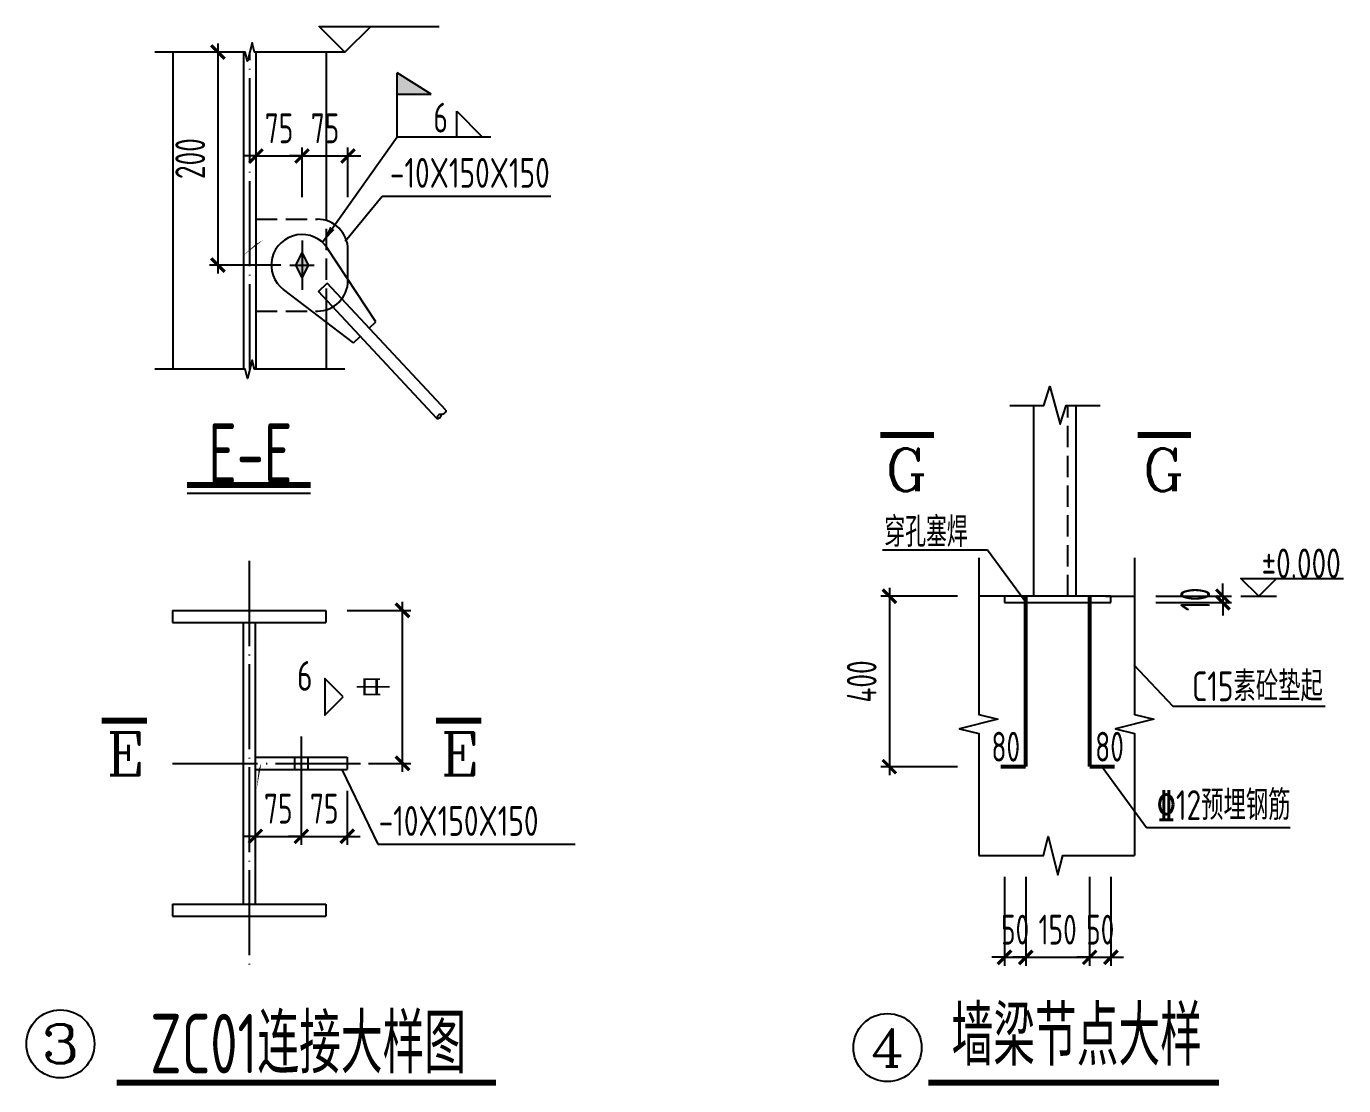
# Model space of a CAD drawing. Extents: x 287065 to 1473467, y 284802 to 344222.
# Drawn here: x 1441795 to 1457268, y 296566 to 309007 of the extents above; entities that cross this region are included whole.
import ezdxf
from ezdxf.enums import TextEntityAlignment as Align

# ---------------------------------------------------------------- set-up
doc = ezdxf.new("R2010")
doc.units = 0
doc.header["$LTSCALE"] = 1000
doc.linetypes.add('DASH', pattern=[0.35, 0.25, -0.1])
doc.linetypes.add('DOTE', pattern=[2.42, 2, -0.2, 0.02, -0.2])
doc.layers.get('0').update_dxf_attribs({"linetype": 'CONTINUOUS'})
doc.layers.get('DEFPOINTS').update_dxf_attribs({"linetype": 'CONTINUOUS'})
for name, color, linetype in [('1', 3, 'CONTINUOUS'), ('AXIS_TEXT', 3, 'CONTINUOUS'), ('AXISDIM', 253, 'CONTINUOUS'), ('COLU', 7, 'CONTINUOUS'), ('DIM', 3, 'CONTINUOUS'), ('DOTE', 8, 'DOTE'), ('NUM', 3, 'CONTINUOUS'), ('S', 2, 'CONTINUOUS'), ('STEEL', 7, 'CONTINUOUS'), ('TEXT', 7, 'CONTINUOUS'), ('THIN', 7, 'CONTINUOUS'), ('WELD', 7, 'CONTINUOUS'), ('文字', 7, 'CONTINUOUS')]:
    doc.layers.add(name, color=color, linetype=linetype)
doc.styles.add('_TCH_AXIS', font='COMPLEX', dxfattribs={"bigfont": 'GBCBIG'})
doc.styles.add('COMPLEX', font='COMPLEX')
doc.styles.get("Standard").update_dxf_attribs({"font": 'tssdeng.shx', "width": 0.7, "bigfont": 'hztxt.shx'})
doc.styles.add('TSSD_Dimension', font='tssdeng.shx', dxfattribs={"width": 0.7, "bigfont": 'hztxt.shx'})
doc.styles.add('TSSD_Label', font='tssdeng.shx', dxfattribs={"width": 0.7, "bigfont": 'aHzTXT.shx'})
doc.styles.add('TSSD_Rein', font='tssdeng.shx', dxfattribs={"width": 0.7, "bigfont": 'hztxt.shx'})
doc.dimstyles.new('TSSD_100_100', dxfattribs={"dimtxt": 350, "dimasz": 150, "dimexe": 100, "dimexo": 250, "dimgap": 150, "dimtad": 1, "dimdec": 0, "dimzin": 0, "dimdsep": 46, "dimtxsty": 'TSSD_Dimension', "dimblk": 'ARCHTICK', "dimcen": 0, "dimdle": 100, "dimclrd": 3, "dimclre": 3, "dimclrt": 7, "dimadec": 0, "dimazin": 0, "dimtfac": 1, "dimtdec": 0, "dimtix": 1, "dimtmove": 2, "dimatfit": 3, "dimfxl": 100, "dimtolj": 1, "dimtzin": 0, "dimarcsym": 0})
doc.dimstyles.new('TSSD_10_100', dxfattribs={"dimtxt": 350, "dimasz": 150, "dimexe": 100, "dimexo": 250, "dimgap": 150, "dimtad": 1, "dimdec": 0, "dimlfac": 0.1, "dimzin": 0, "dimdsep": 46, "dimtxsty": 'TSSD_Dimension', "dimblk": 'ARCHTICK', "dimcen": 0, "dimdle": 100, "dimclrt": 7, "dimadec": 0, "dimazin": 0, "dimtfac": 1, "dimtdec": 0, "dimtix": 1, "dimtmove": 2, "dimatfit": 3, "dimfxl": 100, "dimtolj": 1, "dimtzin": 0, "dimarcsym": 0})
doc.dimstyles.new('TSSD_20_100', dxfattribs={"dimtxt": 350, "dimasz": 150, "dimexe": 100, "dimexo": 250, "dimgap": 150, "dimtad": 1, "dimdec": 0, "dimlfac": 0.2, "dimzin": 0, "dimdsep": 46, "dimtxsty": 'TSSD_Dimension', "dimblk": 'ARCHTICK', "dimcen": 0, "dimdle": 100, "dimclrd": 256, "dimclre": 256, "dimclrt": 55, "dimadec": 0, "dimazin": 0, "dimtfac": 1, "dimtdec": 0, "dimtix": 1, "dimtmove": 2, "dimatfit": 3, "dimldrblk": '_tsdbk', "dimfxl": 100, "dimtolj": 1, "dimtzin": 0, "dimarcsym": 0})
doc.dimstyles.new('TSSD_LEADER_STYLE_200.0', dxfattribs={"dimtxt": 0.18, "dimasz": 200, "dimexe": 0.18, "dimexo": 0.0625, "dimgap": 0.09, "dimtad": 0, "dimtih": 1, "dimtoh": 1, "dimdec": 4, "dimzin": 0, "dimdsep": 46, "dimtxsty": 'Standard', "dimcen": 0.09, "dimadec": 0, "dimazin": 0, "dimtfac": 1, "dimtdec": 4, "dimtofl": 0, "dimtmove": 0, "dimatfit": 3, "dimfxl": 1, "dimtolj": 1, "dimtzin": 0, "dimarcsym": 0})

# ---------------------------------------------------------------- blocks, each defined once
blk = doc.blocks.new('_ARCHTICK')
at = {"color": 0}
blk.add_lwpolyline([(-0.53, -0.53, 0.25, 0.25, 0), (0.53, 0.53, 0.5, 0.5, 0)], format="xyseb", dxfattribs=at)
blk = doc.blocks.new('*D831')
at = {"layer": 'DEFPOINTS', "color": 0}
for p in [(1445312, 302148), (1446213, 302148), (1445564, 300351)]:
    blk.add_point(p, dxfattribs=at)
at = {"layer": 'DIM', "color": 3, "lineweight": -2}
for p, q in [((1446213, 300251), (1446213, 302248)), ((1445562, 302148), (1446313, 302148)), ((1445814, 300351), (1446313, 300351))]:
    blk.add_line(p, q, dxfattribs=at)
at = {"layer": 'DIM', "color": 3, "lineweight": -2, "xscale": 150, "yscale": 150, "zscale": 150}
for p, rotation in [((1446213, 302148), 90), ((1446213, 300351), 270)]:
    blk.add_blockref('_ARCHTICK', p, dxfattribs=dict(at, rotation=rotation))
at = {"layer": 'DIM', "color": 7, "insert": (1445888, 301250), "char_height": 350, "attachment_point": 5, "rotation": 90, "style": 'TSSD_Dimension'}
blk.add_mtext('\\A1;中', dxfattribs=at)
blk = doc.blocks.new('*D832')
at = {"layer": 'DEFPOINTS', "color": 0}
for p in [(1445024, 300351), (1445564, 300279), (1445564, 299494)]:
    blk.add_point(p, dxfattribs=at)
at = {"layer": 'DIM', "color": 3, "lineweight": -2}
for p, q in [((1445024, 300101), (1445024, 299394)), ((1445564, 300029), (1445564, 299394)), ((1445024, 299494), (1444874, 299494)), ((1445024, 299494), (1445564, 299494)), ((1445564, 299494), (1445714, 299494))]:
    blk.add_line(p, q, dxfattribs=at)
at = {"layer": 'DIM', "color": 3, "lineweight": -2, "xscale": 150, "yscale": 150, "zscale": 150}
blk.add_blockref('_ARCHTICK', (1445024, 299494), dxfattribs=at)
at = {"layer": 'DIM', "color": 3, "lineweight": -2, "xscale": 150, "yscale": 150, "zscale": 150, "rotation": 180}
blk.add_blockref('_ARCHTICK', (1445564, 299494), dxfattribs=at)
at = {"layer": 'DIM', "color": 7, "insert": (1445294, 299819), "char_height": 350, "attachment_point": 5, "style": 'TSSD_Dimension'}
blk.add_mtext('\\A1;75', dxfattribs=at)
blk = doc.blocks.new('*D833')
at = {"layer": 'DEFPOINTS', "color": 0}
for p in [(1445024, 300351), (1444484, 300279), (1445024, 299494)]:
    blk.add_point(p, dxfattribs=at)
at = {"layer": 'DIM', "color": 3, "lineweight": -2}
for p, q in [((1444484, 300029), (1444484, 299394)), ((1445024, 300101), (1445024, 299394)), ((1444484, 299494), (1444334, 299494)), ((1444484, 299494), (1445024, 299494)), ((1445024, 299494), (1445174, 299494))]:
    blk.add_line(p, q, dxfattribs=at)
at = {"layer": 'DIM', "color": 3, "lineweight": -2, "xscale": 150, "yscale": 150, "zscale": 150}
blk.add_blockref('_ARCHTICK', (1444484, 299494), dxfattribs=at)
at = {"layer": 'DIM', "color": 3, "lineweight": -2, "xscale": 150, "yscale": 150, "zscale": 150, "rotation": 180}
blk.add_blockref('_ARCHTICK', (1445024, 299494), dxfattribs=at)
at = {"layer": 'DIM', "color": 7, "insert": (1444754, 299819), "char_height": 350, "attachment_point": 5, "style": 'TSSD_Dimension'}
blk.add_mtext('\\A1;75', dxfattribs=at)
blk = doc.blocks.new('_AXISO')
blk.add_circle((0, 0), 0.5)
at = {"layer": 'AXIS_TEXT', "style": 'COMPLEX', "width": 1.041667}
blk.add_attdef('A', text='', height=0.56, dxfattribs=at).set_placement((-0.25, -0.28), (0.25, -0.28), align=Align.FIT)
blk = doc.blocks.new('*D834')
at = {"layer": 'DEFPOINTS', "color": 0}
for p in [(1444602, 308705), (1444045, 306203), (1445033, 306203)]:
    blk.add_point(p, dxfattribs=at)
at = {"layer": 'DIM', "color": 3, "lineweight": -2}
for p, q in [((1444352, 308705), (1443945, 308705)), ((1444045, 308805), (1444045, 306103)), ((1444783, 306203), (1443945, 306203))]:
    blk.add_line(p, q, dxfattribs=at)
at = {"layer": 'DIM', "color": 3, "lineweight": -2, "xscale": 150, "yscale": 150, "zscale": 150}
for p, rotation in [((1444045, 308705), 90), ((1444045, 306203), 270)]:
    blk.add_blockref('_ARCHTICK', p, dxfattribs=dict(at, rotation=rotation))
at = {"layer": 'DIM', "color": 7, "insert": (1443720, 307454), "char_height": 350, "attachment_point": 5, "rotation": 90, "style": 'TSSD_Dimension'}
blk.add_mtext('\\A1;200', dxfattribs=at)
blk = doc.blocks.new('*D835')
at = {"layer": 'DEFPOINTS', "color": 0}
for p in [(1445033, 307485), (1444493, 306752), (1445033, 306752)]:
    blk.add_point(p, dxfattribs=at)
at = {"layer": 'DIM', "color": 3, "lineweight": -2}
for p, q in [((1444493, 307485), (1444343, 307485)), ((1444493, 307002), (1444493, 307585)), ((1444493, 307485), (1445033, 307485)), ((1445033, 307002), (1445033, 307585)), ((1445033, 307485), (1445183, 307485))]:
    blk.add_line(p, q, dxfattribs=at)
at = {"layer": 'DIM', "color": 3, "lineweight": -2, "xscale": 150, "yscale": 150, "zscale": 150}
blk.add_blockref('_ARCHTICK', (1444493, 307485), dxfattribs=at)
at = {"layer": 'DIM', "color": 3, "lineweight": -2, "xscale": 150, "yscale": 150, "zscale": 150, "rotation": 180}
blk.add_blockref('_ARCHTICK', (1445033, 307485), dxfattribs=at)
at = {"layer": 'DIM', "color": 7, "insert": (1444763, 307810), "char_height": 350, "attachment_point": 5, "style": 'TSSD_Dimension'}
blk.add_mtext('\\A1;75', dxfattribs=at)
blk = doc.blocks.new('*D836')
at = {"layer": 'DEFPOINTS', "color": 0}
for p in [(1445573, 307485), (1445033, 306752), (1445573, 306752)]:
    blk.add_point(p, dxfattribs=at)
at = {"layer": 'DIM', "color": 3, "lineweight": -2}
for p, q in [((1445033, 307485), (1444883, 307485)), ((1445033, 307002), (1445033, 307585)), ((1445033, 307485), (1445573, 307485)), ((1445573, 307002), (1445573, 307585)), ((1445573, 307485), (1445723, 307485))]:
    blk.add_line(p, q, dxfattribs=at)
at = {"layer": 'DIM', "color": 3, "lineweight": -2, "xscale": 150, "yscale": 150, "zscale": 150}
blk.add_blockref('_ARCHTICK', (1445033, 307485), dxfattribs=at)
at = {"layer": 'DIM', "color": 3, "lineweight": -2, "xscale": 150, "yscale": 150, "zscale": 150, "rotation": 180}
blk.add_blockref('_ARCHTICK', (1445573, 307485), dxfattribs=at)
at = {"layer": 'DIM', "color": 7, "insert": (1445303, 307810), "char_height": 350, "attachment_point": 5, "style": 'TSSD_Dimension'}
blk.add_mtext('\\A1;75', dxfattribs=at)
blk = doc.blocks.new('*D871')
at = {"layer": 'DEFPOINTS', "color": 0}
for p in [(1453284, 299267), (1453534, 299267), (1453534, 298073)]:
    blk.add_point(p, dxfattribs=at)
at = {"layer": 'DIM', "lineweight": -2}
for p, q in [((1453284, 299017), (1453284, 297973)), ((1453534, 299017), (1453534, 297973)), ((1453284, 298073), (1453134, 298073)), ((1453284, 298073), (1453534, 298073)), ((1453534, 298073), (1453684, 298073))]:
    blk.add_line(p, q, dxfattribs=at)
at = {"layer": 'DIM', "lineweight": -2, "xscale": 150, "yscale": 150, "zscale": 150}
blk.add_blockref('_ARCHTICK', (1453284, 298073), dxfattribs=at)
at = {"layer": 'DIM', "lineweight": -2, "xscale": 150, "yscale": 150, "zscale": 150, "rotation": 180}
blk.add_blockref('_ARCHTICK', (1453534, 298073), dxfattribs=at)
at = {"layer": 'DIM', "color": 55, "insert": (1453409, 298398), "char_height": 350, "attachment_point": 5, "style": 'TSSD_Dimension'}
blk.add_mtext('\\A1;50', dxfattribs=at)
blk = doc.blocks.new('_tsdbk')
blk = doc.blocks.new('*D872')
at = {"layer": 'DEFPOINTS', "color": 0}
for p in [(1453534, 299267), (1454284, 299267), (1454284, 298073)]:
    blk.add_point(p, dxfattribs=at)
at = {"layer": 'DIM', "lineweight": -2}
for p, q in [((1453534, 299017), (1453534, 297973)), ((1454284, 299017), (1454284, 297973)), ((1453534, 298073), (1453384, 298073)), ((1453534, 298073), (1454284, 298073)), ((1454284, 298073), (1454434, 298073))]:
    blk.add_line(p, q, dxfattribs=at)
at = {"layer": 'DIM', "lineweight": -2, "xscale": 150, "yscale": 150, "zscale": 150}
blk.add_blockref('_ARCHTICK', (1453534, 298073), dxfattribs=at)
at = {"layer": 'DIM', "lineweight": -2, "xscale": 150, "yscale": 150, "zscale": 150, "rotation": 180}
blk.add_blockref('_ARCHTICK', (1454284, 298073), dxfattribs=at)
at = {"layer": 'DIM', "color": 55, "insert": (1453909, 298398), "char_height": 350, "attachment_point": 5, "style": 'TSSD_Dimension'}
blk.add_mtext('\\A1;150', dxfattribs=at)
blk = doc.blocks.new('*D873')
at = {"layer": 'DEFPOINTS', "color": 0}
for p in [(1454284, 299267), (1454534, 299267), (1454534, 298073)]:
    blk.add_point(p, dxfattribs=at)
at = {"layer": 'DIM', "lineweight": -2}
for p, q in [((1454284, 299017), (1454284, 297973)), ((1454534, 299017), (1454534, 297973)), ((1454284, 298073), (1454134, 298073)), ((1454284, 298073), (1454534, 298073)), ((1454534, 298073), (1454684, 298073))]:
    blk.add_line(p, q, dxfattribs=at)
at = {"layer": 'DIM', "lineweight": -2, "xscale": 150, "yscale": 150, "zscale": 150}
blk.add_blockref('_ARCHTICK', (1454284, 298073), dxfattribs=at)
at = {"layer": 'DIM', "lineweight": -2, "xscale": 150, "yscale": 150, "zscale": 150, "rotation": 180}
blk.add_blockref('_ARCHTICK', (1454534, 298073), dxfattribs=at)
at = {"layer": 'DIM', "color": 55, "insert": (1454409, 298398), "char_height": 350, "attachment_point": 5, "style": 'TSSD_Dimension'}
blk.add_mtext('\\A1;50', dxfattribs=at)
blk = doc.blocks.new('*D874')
at = {"layer": 'DEFPOINTS', "color": 0}
for p in [(1452983, 302314), (1451932, 300312), (1452983, 300312)]:
    blk.add_point(p, dxfattribs=at)
at = {"layer": 'DIM', "lineweight": -2}
for p, q in [((1451932, 302414), (1451932, 300212)), ((1452733, 302314), (1451832, 302314)), ((1452733, 300312), (1451832, 300312))]:
    blk.add_line(p, q, dxfattribs=at)
at = {"layer": 'DIM', "lineweight": -2, "xscale": 150, "yscale": 150, "zscale": 150}
for p, rotation in [((1451932, 302314), 90), ((1451932, 300312), 270)]:
    blk.add_blockref('_ARCHTICK', p, dxfattribs=dict(at, rotation=rotation))
at = {"layer": 'DIM', "color": 55, "insert": (1451607, 301313), "char_height": 350, "attachment_point": 5, "rotation": 90, "style": 'TSSD_Dimension'}
blk.add_mtext('\\A1;400', dxfattribs=at)
blk = doc.blocks.new('*D875')
at = {"layer": 'DEFPOINTS', "color": 0}
for p in [(1454813, 302314), (1454813, 302239), (1455849, 302239)]:
    blk.add_point(p, dxfattribs=at)
at = {"layer": 'DIM', "color": 0, "lineweight": -2}
for p, q in [((1455849, 302314), (1455849, 302464)), ((1455063, 302314), (1455949, 302314)), ((1455063, 302239), (1455949, 302239)), ((1455849, 302314), (1455849, 302239)), ((1455849, 302239), (1455849, 302089))]:
    blk.add_line(p, q, dxfattribs=at)
at = {"layer": 'DIM', "color": 0, "lineweight": -2, "xscale": 150, "yscale": 150, "zscale": 150}
for p, rotation in [((1455849, 302314), 270), ((1455849, 302239), 90)]:
    blk.add_blockref('_ARCHTICK', p, dxfattribs=dict(at, rotation=rotation))
at = {"layer": 'DIM', "color": 7, "insert": (1455524, 302277), "char_height": 350, "attachment_point": 5, "rotation": 90, "style": 'TSSD_Dimension'}
blk.add_mtext('\\A1;10', dxfattribs=at)
blk = doc.blocks.new('_WELD001')
at = {"linetype": 'ByBlock'}
h = blk.add_hatch(color=0, dxfattribs=at)
h.paths.add_polyline_path([(0.8, 1), (0, 1.5), (0, 1)])
edge = h.paths.add_edge_path()
edge.add_line((0, 0), (0, 1.5))
at = {"color": 0, "linetype": 'ByBlock'}
for p, q in [((0, 0), (0, 1.5)), ((0.8, 1), (0, 1.5)), ((0, 1), (0.8, 1))]:
    blk.add_line(p, q, dxfattribs=at)
blk = doc.blocks.new('_WELD004')
at = {"color": 0, "linetype": 'ByBlock'}
for p, q in [((0, 1), (1, 0)), ((0, 0), (0, 1))]:
    blk.add_line(p, q, dxfattribs=at)

msp = doc.modelspace()

# ---------------------------------------------------------------- hatches: boundary and pattern name
at = {"layer": 'S'}
h = msp.add_hatch(color=256, dxfattribs=at)
h.paths.add_polyline_path([(1445032.937, 306202.542), (1444960.937, 306202.542), (1445032.937, 306346.542)])
h.paths.add_polyline_path([(1445032.937, 306058.542), (1444960.937, 306202.542), (1445032.937, 306202.542)])
h.paths.add_polyline_path([(1445032.937, 306058.542), (1445032.937, 306202.542), (1445104.937, 306202.542)])
h.paths.add_polyline_path([(1445104.937, 306202.542), (1445032.937, 306202.542), (1445032.937, 306346.542)])

# ---------------------------------------------------------------- linework, layer by layer
at = {"linetype": 'DASH'}
msp.add_line((1454027.562, 302314.288), (1454027.562, 304555.914), dxfattribs=at)
at = {"layer": '1'}
msp.add_line((1445320.937, 307119.124), (1445320.937, 308165.961), dxfattribs=at)
at = {"layer": '1', "linetype": 'DASH'}
for p, q in [((1444492.937, 306742.542), (1445212.937, 306742.542)), ((1445320.937, 305679.124), (1445320.937, 306725.961)), ((1444492.937, 305662.542), (1445212.937, 305662.542))]:
    msp.add_line(p, q, dxfattribs=at)
at = {"layer": 'AXISDIM'}
for p, q in [((1453084.048, 302856.996), (1451851.576, 302856.996)), ((1453518.17, 302264.348), (1453084.048, 302856.996))]:
    msp.add_line(p, q, dxfattribs=at)
at = {"layer": 'COLU'}
for p, q in [((1453346.312, 302314.288), (1452982.585, 302314.288)), ((1453346.312, 302314.288), (1453283.812, 302314.288)), ((1453283.812, 302314.288), (1453283.812, 302239.288)), ((1453283.812, 302239.288), (1454471.312, 302239.288)), ((1454533.812, 302314.288), (1453346.312, 302314.288)), ((1453533.812, 302314.288), (1453533.812, 302239.288)), ((1454283.812, 302239.288), (1454283.812, 302314.288)), ((1454471.312, 302314.288), (1454812.651, 302314.288)), ((1454471.312, 302239.288), (1454533.812, 302239.288)), ((1454533.812, 302239.288), (1454533.812, 302314.288))]:
    msp.add_line(p, q, dxfattribs=at)
at = {"layer": 'COLU', "color": 1, "const_width": 45}
for points in [[(1453533.812, 302314.288), (1453533.812, 300311.933)], [(1454283.812, 302314.288), (1454283.812, 300311.933)], [(1453533.812, 300311.933), (1453237.611, 300311.933)], [(1454283.812, 300311.933), (1454580.012, 300311.933)]]:
    msp.add_lwpolyline(points, dxfattribs=at)
at = {"layer": 'DOTE', "ltscale": 0.5}
for p, q in [((1444420.937, 304980.326), (1444420.937, 308705.068)), ((1444411.771, 302727.955), (1444411.771, 297911.619)), ((1445023.771, 300665.767), (1445023.771, 299592.262)), ((1443511.771, 300351.43), (1445743.771, 300351.43))]:
    msp.add_line(p, q, dxfattribs=at)
at = {"layer": 'NUM'}
msp.add_line((1445134.407, 303519.721), (1443682.189, 303519.721), dxfattribs=at)
at = {"layer": 'NUM', "const_width": 70}
for points in [[(1445134.407, 303619.721), (1443682.189, 303619.721)], [(1442854.848, 296600.803), (1447310.271, 296600.803)]]:
    msp.add_lwpolyline(points, dxfattribs=at)
at = {"layer": 'S'}
for p, q in [((1443520.937, 304980.326), (1443520.937, 308705.068)), ((1444348.937, 304980.326), (1444348.937, 308705.068)), ((1444492.937, 304980.326), (1444492.937, 308705.068)), ((1445320.937, 308165.961), (1445320.937, 308705.068)), ((1445320.937, 306725.961), (1445320.937, 307119.124)), ((1445900.523, 305537.252), (1445333.852, 306400.154)), ((1445572.937, 306022.542), (1445572.937, 306382.542)), ((1445637.415, 305291.541), (1444815.234, 305915.828)), ((1445224.925, 305891.471), (1445330.168, 305989.756)), ((1446722.067, 304499.306), (1445330.168, 305989.756)), ((1446616.823, 304401.021), (1445224.925, 305891.471)), ((1445320.937, 304980.326), (1445320.937, 305679.124)), ((1445821.591, 305463.539), (1445900.523, 305537.252)), ((1445637.415, 305291.541), (1445716.347, 305365.255)), ((1453627.562, 302514.288), (1453627.562, 304555.914)), ((1453627.562, 302314.288), (1453627.562, 304555.914)), ((1454127.562, 302314.288), (1454127.562, 304555.914)), ((1443511.771, 302148.224), (1443511.771, 302004.224)), ((1443511.771, 302148.224), (1445311.771, 302148.224)), ((1445311.771, 302148.224), (1445311.771, 302004.224)), ((1443511.771, 302004.224), (1445311.771, 302004.224)), ((1444339.771, 302004.224), (1444339.771, 298698.636)), ((1444483.771, 302004.224), (1444483.771, 298698.636)), ((1444483.771, 300423.43), (1445563.771, 300423.43)), ((1444944.571, 300423.43), (1444944.571, 300279.43)), ((1445102.971, 300423.43), (1445102.971, 300279.43)), ((1445563.771, 300423.43), (1445563.771, 300279.43)), ((1444483.771, 300279.43), (1445563.771, 300279.43)), ((1443511.771, 298698.636), (1443511.771, 298554.636)), ((1443511.771, 298698.636), (1445311.771, 298698.636)), ((1445311.771, 298698.636), (1445311.771, 298554.636)), ((1443511.771, 298554.636), (1445311.771, 298554.636))]:
    msp.add_line(p, q, dxfattribs=at)
msp.add_lwpolyline([(1446722.067, 304499.306, -0.45), (1446669.445, 304450.164, 0.45), (1446616.823, 304401.021, 0.45), (1446669.445, 304450.164)], format="xyb", dxfattribs=at)
for centre, start, end in [((1445212.937, 306382.542), 0, 90), ((1445032.937, 306202.542), 33.2930803, 232.7903916), ((1445212.937, 306022.542), 270, 0)]:
    msp.add_arc(centre, 360, start, end, dxfattribs=at)
at = {"layer": 'STEEL'}
for p, q in [((1445032.937, 306490.542), (1445032.937, 305914.542)), ((1444888.937, 306202.542), (1445176.937, 306202.542))]:
    msp.add_line(p, q, dxfattribs=at)
msp.add_lwpolyline([(1444960.937, 306202.542), (1445032.937, 306346.542), (1445104.937, 306202.542), (1445032.937, 306058.542)], close=True, dxfattribs=at)
at = {"layer": 'TEXT'}
for p, q in [((1445538.87, 306484.548), (1445974.062, 307013.855)), ((1445974.062, 307013.855), (1447955.316, 307013.855)), ((1456060.492, 302314.288), (1456480.492, 302314.288)), ((1454805.122, 301507.208), (1455259.956, 301023.811)), ((1445499.777, 300279.43), (1445921.998, 299402.128)), ((1454431.912, 300311.933), (1454950.759, 299599.701)), ((1454950.759, 299599.701), (1456639.307, 299599.701)), ((1445921.998, 299402.128), (1448240.083, 299402.128))]:
    msp.add_line(p, q, dxfattribs=at)
at = {"layer": 'TEXT', "ltscale": 99}
msp.add_line((1455259.956, 301023.811), (1457049.404, 301023.811), dxfattribs=at)
at = {"layer": 'TEXT'}
for points in [[(1445839.337, 309007.468), (1445536.937, 308705.068), (1445234.537, 309007.468), (1446645.737, 309007.468)], [(1452982.585, 302764.288), (1452982.585, 300926.788), (1453207.621, 300870.68), (1452757.55, 300757.895), (1452982.585, 300701.788), (1452982.585, 299267.409)], [(1454812.651, 302764.288), (1454812.651, 300926.788), (1455037.687, 300870.68), (1454587.616, 300757.895), (1454812.651, 300701.788), (1454812.651, 299267.409)], [(1456480.492, 302524.288), (1456270.492, 302314.288), (1456060.492, 302524.288), (1457268.079, 302524.288)], [(1452982.585, 299267.409), (1453742.967, 299267.409), (1453799.075, 299492.444), (1453911.859, 299042.373), (1453967.967, 299267.409), (1454812.651, 299267.409)]]:
    msp.add_lwpolyline(points, dxfattribs=at)
for points in [[(1444492.937, 306450.668, 0, 72, 0), (1444758.022, 306636.964, 0, 0, 0), (1446149.774, 307710.103, 0, 0, 0), (1446149.774, 307710.103, 0, 0, 0), (1447249.823, 307710.103, 0, 0, 0)], [(1444524.264, 300279.43, 0, 72, 0), (1444585.679, 300522.409, 0, 0, 0), (1444695.591, 301131.501, 0, 0, 0), (1444695.591, 301131.501, 0, 0, 0), (1445660.391, 301131.501, 0, 0, 0)]]:
    msp.add_lwpolyline(points, format="xyseb", dxfattribs=at)
at = {"layer": 'TEXT', "const_width": 70}
for points in [[(1451827.742, 304209.048), (1452457.298, 304209.048)], [(1454846.866, 304209.048), (1455476.422, 304209.048)], [(1443212.699, 300853.116), (1442680.534, 300853.116)], [(1447140.309, 300853.116), (1446608.145, 300853.116)]]:
    msp.add_lwpolyline(points, dxfattribs=at)
at = {"layer": 'TEXT'}
msp.add_lwpolyline([(1445516.391, 301131.501), (1445300.391, 301347.501), (1445300.391, 300915.501)], close=True, dxfattribs=at)
at = {"layer": 'THIN'}
for points in [[(1445536.937, 308705.068), (1444474.937, 308705.068), (1444448.006, 308813.085), (1444393.869, 308597.051), (1444366.937, 308705.068), (1443304.937, 308705.068)], [(1445536.937, 304980.326), (1444474.937, 304980.326), (1444448.006, 305088.343), (1444393.869, 304872.309), (1444366.937, 304980.326), (1443304.937, 304980.326)], [(1453347.562, 304555.914), (1453747.562, 304555.914), (1453817.562, 304775.914), (1453937.562, 304335.914), (1454007.562, 304555.914), (1454407.562, 304555.914)]]:
    msp.add_lwpolyline(points, dxfattribs=at)
at = {"layer": 'THIN', "const_width": 70}
msp.add_lwpolyline([(1455802.731, 296600.803), (1452388.578, 296600.803)], dxfattribs=at)
at = {"layer": 'WELD'}
msp.add_line((1446149.774, 307710.103), (1447249.823, 307710.103), dxfattribs=at)

# ---------------------------------------------------------------- block references
at = {"layer": 'NUM'}
ref = msp.add_blockref('_AXISO', (1442194.851, 297056.303), dxfattribs=dict(at, xscale=800, yscale=800, zscale=800))
ref.add_attrib('A', '3', dxfattribs={"layer": 'AXIS_TEXT', "height": 452.548, "style": '_TCH_AXIS', "width": 1.5}).set_placement((1441968.576, 296830.029), (1442421.125, 296830.029), align=Align.FIT)
at = {"layer": 'WELD'}
for name, p, xscale, yscale, zscale in [('_WELD001', (1446149.774, 307710.103), 500, 500, 500), ('_WELD004', (1446849.823, 307710.103), 300, 300, 300)]:
    msp.add_blockref(name, p, dxfattribs=dict(at, xscale=xscale, yscale=yscale, zscale=zscale))
at = {"layer": '文字'}
ref = msp.add_blockref('_AXISO', (1451910.181, 297012.934), dxfattribs=dict(at, xscale=800, yscale=800, zscale=800, rotation=180))
ref.add_attrib('A', '4', dxfattribs={"layer": 'AXIS_TEXT', "height": 448, "style": 'COMPLEX', "width": 1.171875}).set_placement((1451710.181, 296788.934), (1452110.181, 296788.934), align=Align.FIT)

# ---------------------------------------------------------------- texts
at = {"layer": 'NUM', "style": 'TSSD_Dimension', "width": 0.7}
for s, p in [('E-E', (1444425.812, 303994.403)), ('ZC01连接大样图', (1445104.692, 297096.615))]:
    msp.add_text(s, height=700, dxfattribs=at).set_placement(p, align=Align.MIDDLE)
at = {"layer": 'TEXT'}
for s, style, width, p in [('6', 'TSSD_Label', 0.7, (1446577.323, 307760.103)), ('-10X150X150', 'TSSD_Rein', 0.75, (1446065.03, 307111.267)), ('-10X150X150', 'TSSD_Rein', 0.75, (1445933.408, 299499.54))]:
    msp.add_text(s, height=350, dxfattribs=dict(at, style=style, width=width)).set_placement(p)
at = {"layer": 'TEXT', "style": 'COMPLEX'}
for s, p in [('G', (1452133.163, 303798.721)), ('G', (1455152.287, 303798.721)), ('E', (1442961.107, 300463.04)), ('E', (1446888.718, 300463.04))]:
    msp.add_text(s, height=500, dxfattribs=at).set_placement(p, align=Align.MIDDLE)
at = {"layer": 'TEXT', "ltscale": 99, "style": 'TSSD_Rein', "width": 0.7}
for s, p in [('穿孔塞焊', (1452362.213, 302893.615)), ('80', (1453299.116, 300371.68)), ('80', (1454518.508, 300371.68))]:
    msp.add_text(s, height=350, dxfattribs=at).set_placement(p, align=Align.CENTER)
at = {"layer": 'TEXT', "style": 'TSSD_Rein', "width": 0.75}
msp.add_text('%%p0.000', height=350, dxfattribs=at).set_placement((1456769.337, 302699.288), align=Align.MIDDLE)
at = {"layer": 'TEXT'}
for s, height, style, width, p in [('6', 350, 'TSSD_Rein', 0.75, (1445156.391, 301203.501)), ('墙梁节点大样', 700, 'TSSD_Dimension', 0.7, (1455602.731, 296800.803))]:
    msp.add_text(s, height=height, dxfattribs=dict(at, style=style, width=width)).set_placement(p, align=Align.RIGHT)
at = {"layer": 'TEXT', "style": 'TSSD_Rein', "width": 0.75}
for s, p in [('C15素砼垫起', (1456255.411, 301081.149)), ('%%13212预埋钢筋', (1455858.626, 299686.09))]:
    msp.add_text(s, height=350, dxfattribs=at).set_placement(p, align=Align.CENTER)

# ---------------------------------------------------------------- dimensions: what is measured, and where the dimension line sits
at = {"layer": 'DIM'}
for base, p1, p2, angle, text, dimstyle, picture, middle in [((1444045.257, 306202.542), (1444602.069, 308705.068), (1445032.937, 306202.542), 270, '200', 'TSSD_100_100', '*D834', (1443720.257, 307453.805)), ((1455849.472, 302239.288), (1454812.651, 302314.288), (1454812.651, 302239.288), 90, '10', 'TSSD_10_100', '*D875', (1455524.472, 302276.788)), ((1446213.398, 302148.224), (1445563.771, 300351.43), (1445311.771, 302148.224), 90, '中', 'TSSD_100_100', '*D831', (1445888.398, 301249.827))]:
    dim = msp.add_linear_dim(base=base, p1=p1, p2=p2, angle=angle, text=text, dimstyle=dimstyle, dxfattribs=at)
    dim.commit()
    dim.dimension.update_dxf_attribs({"geometry": picture, "text_midpoint": middle})
for base, p1, p2, picture, middle in [((1445032.937, 307484.947), (1444492.937, 306751.597), (1445032.937, 306751.597), '*D835', (1444762.937, 307809.947)), ((1445572.937, 307484.947), (1445032.937, 306751.597), (1445572.937, 306751.597), '*D836', (1445302.937, 307809.947)), ((1445023.771, 299494.202), (1444483.771, 300279.43), (1445023.771, 300351.43), '*D833', (1444753.771, 299819.202)), ((1445563.771, 299494.202), (1445023.771, 300351.43), (1445563.771, 300279.43), '*D832', (1445293.771, 299819.202))]:
    dim = msp.add_linear_dim(base=base, p1=p1, p2=p2, text='75', dimstyle='TSSD_100_100', dxfattribs=at)
    dim.commit()
    dim.dimension.update_dxf_attribs({"geometry": picture, "text_midpoint": middle})
dim = msp.add_linear_dim(base=(1451932.438, 300311.933), p1=(1452982.585, 302314.288), p2=(1452982.585, 300311.933), angle=90, dimstyle='TSSD_20_100', dxfattribs=at)
dim.commit()
dim.dimension.update_dxf_attribs({"geometry": '*D874', "text_midpoint": (1451607.438, 301313.11)})
for base, p1, p2, picture, middle in [((1453533.812, 298072.61), (1453283.812, 299267.409), (1453533.812, 299267.409), '*D871', (1453408.812, 298397.61)), ((1454283.812, 298072.61), (1453533.812, 299267.409), (1454283.812, 299267.409), '*D872', (1453908.812, 298397.61)), ((1454533.812, 298072.61), (1454283.812, 299267.409), (1454533.812, 299267.409), '*D873', (1454408.812, 298397.61))]:
    dim = msp.add_linear_dim(base=base, p1=p1, p2=p2, dimstyle='TSSD_20_100', dxfattribs=at)
    dim.commit()
    dim.dimension.update_dxf_attribs({"geometry": picture, "text_midpoint": middle})

# ---------------------------------------------------------------- leaders
at = {"layer": 'WELD'}
msp.add_leader([(1445272.885, 306470.918), (1446149.774, 307710.103)], dimstyle='TSSD_LEADER_STYLE_200.0', dxfattribs=at)

doc.saveas('drawing.dxf')
